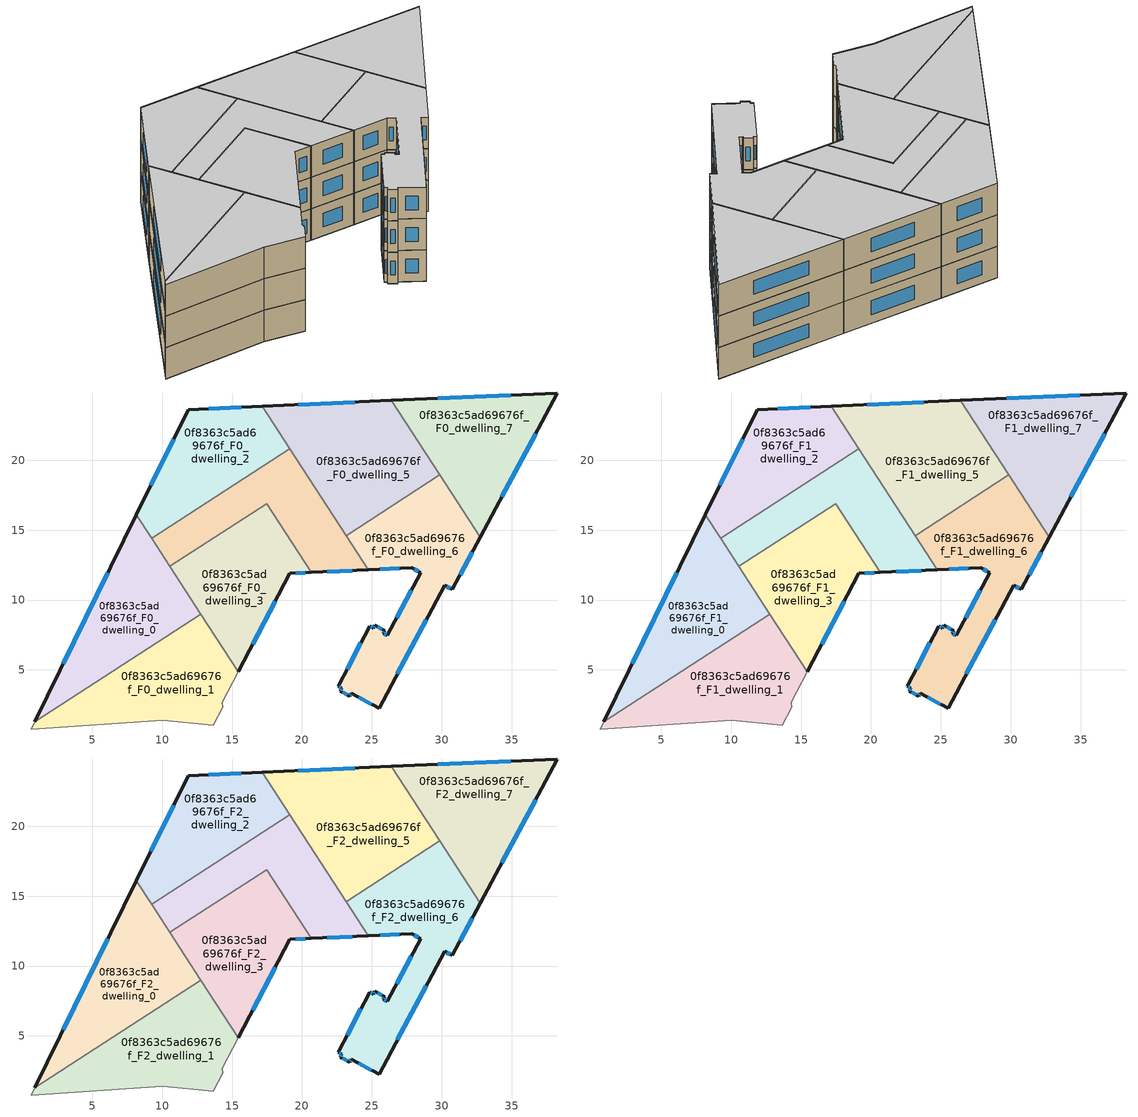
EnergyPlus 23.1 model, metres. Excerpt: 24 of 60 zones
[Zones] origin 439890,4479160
0f8363c5ad69676f_F0_dwelling_0
 floor ground (EU_floor_Construction): 12.76,9 8.15,16.1 0.87,1.29 z0
 wall outside (EU_wall_Construction): 0.87,1.29 8.15,16.1 z0:3
 wall to 0f8363c5ad69676f_F0_dwelling_1 (EU_wall_Construction): 12.76,9 0.87,1.29 z0:3
 wall to 0f8363c5ad69676f_F0_dwelling_3 (EU_wall_Construction): 10.55,12.41 12.76,9 z0:3
 wall to 0f8363c5ad69676f_F0_dwelling_2 (EU_wall_Construction): 8.15,16.1 9.24,14.42 z0:3
 wall to 0f8363c5ad69676f_F0_dwelling_4 (EU_wall_Construction): 9.24,14.42 10.55,12.41 z0:3
 window (EU_Window_Construction): 2.92,5.45 6.1,11.94 z0.84:2.16
0f8363c5ad69676f_F0_dwelling_1
 floor ground (EU_floor_Construction): 13.64,1.02 14.31,2.33 14.31,2.68 15.45,4.86 12.76,9 0.87,1.29 0.62,0.77 10.02,1.4 z0
 wall adiabatic (EU_wall_Construction): 15.45,4.86 14.31,2.68 14.31,2.33 13.64,1.02 10.02,1.4 0.62,0.77 0.87,1.29 z0:3
 wall to 0f8363c5ad69676f_F0_dwelling_3 (EU_wall_Construction): 12.76,9 15.45,4.86 z0:3
0f8363c5ad69676f_F0_dwelling_2
 floor ground (EU_floor_Construction): 19.12,20.83 17.15,23.87 11.85,23.63 8.15,16.1 9.24,14.42 z0
 wall outside (EU_wall_Construction): 8.15,16.1 11.85,23.63 17.15,23.87 z0:3
 wall to 0f8363c5ad69676f_F0_dwelling_4 (EU_wall_Construction): 19.12,20.83 9.24,14.42 z0:3
 wall to 0f8363c5ad69676f_F0_dwelling_5 (EU_wall_Construction): 17.15,23.87 19.12,20.83 z0:3
 window (EU_Window_Construction): 13.34,23.7 15.66,23.8 / 9.19,18.22 10.81,21.52 z0.84:2.16
0f8363c5ad69676f_F0_dwelling_3
 floor ground (EU_floor_Construction): 15.45,4.86 19.12,11.91 20.66,11.98 17.47,16.9 10.55,12.41 z0
 wall outside (EU_wall_Construction): 20.66,11.98 19.12,11.91 15.45,4.86 z0:3
 wall to 0f8363c5ad69676f_F0_dwelling_4 (EU_wall_Construction): 10.55,12.41 17.47,16.9 20.66,11.98 z0:3
 window (EU_Window_Construction): 18.09,9.93 16.48,6.84 / 20.23,11.96 19.56,11.93 z0.84:2.16
0f8363c5ad69676f_F0_dwelling_4
 floor ground (EU_floor_Construction): 24.75,12.16 19.12,20.83 9.24,14.42 10.55,12.41 17.47,16.9 20.66,11.98 z0
 wall outside (EU_wall_Construction): 24.75,12.16 20.66,11.98 z0:3
 wall to 0f8363c5ad69676f_F0_dwelling_6 (EU_wall_Construction): 23.16,14.61 24.75,12.16 z0:3
 wall to 0f8363c5ad69676f_F0_dwelling_5 (EU_wall_Construction): 19.12,20.83 23.16,14.61 z0:3
 window (EU_Window_Construction): 23.6,12.11 21.81,12.03 z0.84:2.16
0f8363c5ad69676f_F0_dwelling_5
 floor ground (EU_floor_Construction): 29.85,18.95 26.39,24.29 17.15,23.87 23.16,14.61 z0
 wall outside (EU_wall_Construction): 17.15,23.87 26.39,24.29 z0:3
 wall to 0f8363c5ad69676f_F0_dwelling_6 (EU_wall_Construction): 29.85,18.95 23.16,14.61 z0:3
 wall to 0f8363c5ad69676f_F0_dwelling_7 (EU_wall_Construction): 26.39,24.29 29.85,18.95 z0:3
 window (EU_Window_Construction): 19.75,23.99 23.79,24.17 z0.84:2.16
0f8363c5ad69676f_F0_dwelling_6
 floor ground (EU_floor_Construction): 25.51,2.25 30.21,11.04 30.77,10.77 32.75,14.48 29.85,18.95 23.16,14.61 24.75,12.16 27.85,12.3 28.49,11.95 26.11,7.47 25.82,7.62 25.93,7.79 25.21,8.18 25.12,8 24.86,8.13 22.59,3.83 22.84,3.7 22.73,3.49 23.42,3.11 23.51,3.33 z0
 wall outside (EU_wall_Construction): 32.75,14.48 30.77,10.77 30.21,11.04 25.51,2.25 23.51,3.33 23.42,3.11 22.73,3.49 22.84,3.7 22.59,3.83 24.86,8.13 25.12,8 25.21,8.18 25.93,7.79 25.82,7.62 26.11,7.47 28.49,11.95 27.85,12.3 24.75,12.16 z0:3
 wall to 0f8363c5ad69676f_F0_dwelling_7 (EU_wall_Construction): 29.85,18.95 32.75,14.48 z0:3
 window (EU_Window_Construction): 22.77,3.73 22.66,3.79 / 23.23,5.04 24.22,6.92 / 24.93,8.09 25.05,8.03 / 25.14,8.05 25.18,8.13 / 25.41,8.07 25.73,7.9 / 25.9,7.74 25.85,7.67 / 25.9,7.58 26.03,7.51 / 26.78,8.73 27.82,10.69 / 28.31,12.05 28.03,12.21 / 26.98,12.26 25.62,12.2 / 32.19,13.44 31.33,11.81 / 30.61,10.85 30.37,10.96 / 28.89,8.57 26.83,4.72 / 24.95,2.55 24.08,3.02 / 23.49,3.27 23.44,3.17 / 23.22,3.22 22.92,3.38 / 22.76,3.54 22.81,3.64 z0.84:2.16
0f8363c5ad69676f_F0_dwelling_7
 floor ground (EU_floor_Construction): 32.75,14.48 38.28,24.82 26.39,24.29 z0
 wall outside (EU_wall_Construction): 26.39,24.29 38.28,24.82 32.75,14.48 z0:3
 window (EU_Window_Construction): 29.73,24.43 34.94,24.67 / 36.73,21.91 34.3,17.38 z0.84:2.16
0f8363c5ad69676f_F1_dwelling_0
 floor to 0f8363c5ad69676f_F0_dwelling_0 (EU_floor_Construction): 12.76,9 8.15,16.1 0.87,1.29 z3
 wall outside (EU_wall_Construction): 0.87,1.29 8.15,16.1 z3:6
 wall to 0f8363c5ad69676f_F1_dwelling_1 (EU_wall_Construction): 12.76,9 0.87,1.29 z3:6
 wall to 0f8363c5ad69676f_F1_dwelling_3 (EU_wall_Construction): 10.55,12.41 12.76,9 z3:6
 wall to 0f8363c5ad69676f_F1_dwelling_2 (EU_wall_Construction): 8.15,16.1 9.24,14.42 z3:6
 wall to 0f8363c5ad69676f_F1_dwelling_4 (EU_wall_Construction): 9.24,14.42 10.55,12.41 z3:6
 window (EU_Window_Construction): 2.92,5.45 6.1,11.94 z3.84:5.16
0f8363c5ad69676f_F1_dwelling_1
 floor to 0f8363c5ad69676f_F0_dwelling_1 (EU_floor_Construction): 13.64,1.02 14.31,2.33 14.31,2.68 15.45,4.86 12.76,9 0.87,1.29 0.62,0.77 10.02,1.4 z3
 wall adiabatic (EU_wall_Construction): 15.45,4.86 14.31,2.68 14.31,2.33 13.64,1.02 10.02,1.4 0.62,0.77 0.87,1.29 z3:6
 wall to 0f8363c5ad69676f_F1_dwelling_3 (EU_wall_Construction): 12.76,9 15.45,4.86 z3:6
0f8363c5ad69676f_F1_dwelling_2
 floor to 0f8363c5ad69676f_F0_dwelling_2 (EU_floor_Construction): 19.12,20.83 17.15,23.87 11.85,23.63 8.15,16.1 9.24,14.42 z3
 wall outside (EU_wall_Construction): 8.15,16.1 11.85,23.63 17.15,23.87 z3:6
 wall to 0f8363c5ad69676f_F1_dwelling_4 (EU_wall_Construction): 19.12,20.83 9.24,14.42 z3:6
 wall to 0f8363c5ad69676f_F1_dwelling_5 (EU_wall_Construction): 17.15,23.87 19.12,20.83 z3:6
 window (EU_Window_Construction): 13.34,23.7 15.66,23.8 / 9.19,18.22 10.81,21.52 z3.84:5.16
0f8363c5ad69676f_F1_dwelling_3
 floor to 0f8363c5ad69676f_F0_dwelling_3 (EU_floor_Construction): 15.45,4.86 19.12,11.91 20.66,11.98 17.47,16.9 10.55,12.41 z3
 wall outside (EU_wall_Construction): 20.66,11.98 19.12,11.91 15.45,4.86 z3:6
 wall to 0f8363c5ad69676f_F1_dwelling_4 (EU_wall_Construction): 10.55,12.41 17.47,16.9 20.66,11.98 z3:6
 window (EU_Window_Construction): 18.09,9.93 16.48,6.84 / 20.23,11.96 19.56,11.93 z3.84:5.16
0f8363c5ad69676f_F1_dwelling_4
 floor to 0f8363c5ad69676f_F0_dwelling_4 (EU_floor_Construction): 24.75,12.16 19.12,20.83 9.24,14.42 10.55,12.41 17.47,16.9 20.66,11.98 z3
 wall outside (EU_wall_Construction): 24.75,12.16 20.66,11.98 z3:6
 wall to 0f8363c5ad69676f_F1_dwelling_6 (EU_wall_Construction): 23.16,14.61 24.75,12.16 z3:6
 wall to 0f8363c5ad69676f_F1_dwelling_5 (EU_wall_Construction): 19.12,20.83 23.16,14.61 z3:6
 window (EU_Window_Construction): 23.6,12.11 21.81,12.03 z3.84:5.16
0f8363c5ad69676f_F1_dwelling_5
 floor to 0f8363c5ad69676f_F0_dwelling_5 (EU_floor_Construction): 29.85,18.95 26.39,24.29 17.15,23.87 23.16,14.61 z3
 wall outside (EU_wall_Construction): 17.15,23.87 26.39,24.29 z3:6
 wall to 0f8363c5ad69676f_F1_dwelling_6 (EU_wall_Construction): 29.85,18.95 23.16,14.61 z3:6
 wall to 0f8363c5ad69676f_F1_dwelling_7 (EU_wall_Construction): 26.39,24.29 29.85,18.95 z3:6
 window (EU_Window_Construction): 19.75,23.99 23.79,24.17 z3.84:5.16
0f8363c5ad69676f_F1_dwelling_6
 floor to 0f8363c5ad69676f_F0_dwelling_6 (EU_floor_Construction): 25.51,2.25 30.21,11.04 30.77,10.77 32.75,14.48 29.85,18.95 23.16,14.61 24.75,12.16 27.85,12.3 28.49,11.95 26.11,7.47 25.82,7.62 25.93,7.79 25.21,8.18 25.12,8 24.86,8.13 22.59,3.83 22.84,3.7 22.73,3.49 23.42,3.11 23.51,3.33 z3
 wall outside (EU_wall_Construction): 32.75,14.48 30.77,10.77 30.21,11.04 25.51,2.25 23.51,3.33 23.42,3.11 22.73,3.49 22.84,3.7 22.59,3.83 24.86,8.13 25.12,8 25.21,8.18 25.93,7.79 25.82,7.62 26.11,7.47 28.49,11.95 27.85,12.3 24.75,12.16 z3:6
 wall to 0f8363c5ad69676f_F1_dwelling_7 (EU_wall_Construction): 29.85,18.95 32.75,14.48 z3:6
 window (EU_Window_Construction): 22.77,3.73 22.66,3.79 / 23.23,5.04 24.22,6.92 / 24.93,8.09 25.05,8.03 / 25.14,8.05 25.18,8.13 / 25.41,8.07 25.73,7.9 / 25.9,7.74 25.85,7.67 / 25.9,7.58 26.03,7.51 / 26.78,8.73 27.82,10.69 / 28.31,12.05 28.03,12.21 / 26.98,12.26 25.62,12.2 / 32.19,13.44 31.33,11.81 / 30.61,10.85 30.37,10.96 / 28.89,8.57 26.83,4.72 / 24.95,2.55 24.08,3.02 / 23.49,3.27 23.44,3.17 / 23.22,3.22 22.92,3.38 / 22.76,3.54 22.81,3.64 z3.84:5.16
0f8363c5ad69676f_F1_dwelling_7
 floor to 0f8363c5ad69676f_F0_dwelling_7 (EU_floor_Construction): 32.75,14.48 38.28,24.82 26.39,24.29 z3
 wall outside (EU_wall_Construction): 26.39,24.29 38.28,24.82 32.75,14.48 z3:6
 window (EU_Window_Construction): 29.73,24.43 34.94,24.67 / 36.73,21.91 34.3,17.38 z3.84:5.16
0f8363c5ad69676f_F2_dwelling_0
 floor to 0f8363c5ad69676f_F1_dwelling_0 (EU_floor_Construction): 12.76,9 8.15,16.1 0.87,1.29 z6
 wall outside (EU_wall_Construction): 0.87,1.29 8.15,16.1 z6:9
 wall to 0f8363c5ad69676f_F2_dwelling_1 (EU_wall_Construction): 12.76,9 0.87,1.29 z6:9
 wall to 0f8363c5ad69676f_F2_dwelling_3 (EU_wall_Construction): 10.55,12.41 12.76,9 z6:9
 wall to 0f8363c5ad69676f_F2_dwelling_2 (EU_wall_Construction): 8.15,16.1 9.24,14.42 z6:9
 wall to 0f8363c5ad69676f_F2_dwelling_4 (EU_wall_Construction): 9.24,14.42 10.55,12.41 z6:9
 window (EU_Window_Construction): 2.92,5.45 6.1,11.94 z6.84:8.16
 ceiling to 0f8363c5ad69676f_F3_dwelling_0 (EU_floor_Construction): 8.15,16.1 12.76,9 0.87,1.29 z9
0f8363c5ad69676f_F2_dwelling_1
 floor to 0f8363c5ad69676f_F1_dwelling_1 (EU_floor_Construction): 13.64,1.02 14.31,2.33 14.31,2.68 15.45,4.86 12.76,9 0.87,1.29 0.62,0.77 10.02,1.4 z6
 wall adiabatic (EU_wall_Construction): 15.45,4.86 14.31,2.68 14.31,2.33 13.64,1.02 10.02,1.4 0.62,0.77 0.87,1.29 z6:9
 wall to 0f8363c5ad69676f_F2_dwelling_3 (EU_wall_Construction): 12.76,9 15.45,4.86 z6:9
 ceiling to 0f8363c5ad69676f_F3_dwelling_1 (EU_floor_Construction): 12.76,9 15.45,4.86 14.31,2.68 14.31,2.33 13.64,1.02 10.02,1.4 0.62,0.77 0.87,1.29 z9
0f8363c5ad69676f_F2_dwelling_2
 floor to 0f8363c5ad69676f_F1_dwelling_2 (EU_floor_Construction): 19.12,20.83 17.15,23.87 11.85,23.63 8.15,16.1 9.24,14.42 z6
 wall outside (EU_wall_Construction): 8.15,16.1 11.85,23.63 17.15,23.87 z6:9
 wall to 0f8363c5ad69676f_F2_dwelling_4 (EU_wall_Construction): 19.12,20.83 9.24,14.42 z6:9
 wall to 0f8363c5ad69676f_F2_dwelling_5 (EU_wall_Construction): 17.15,23.87 19.12,20.83 z6:9
 window (EU_Window_Construction): 13.34,23.7 15.66,23.8 / 9.19,18.22 10.81,21.52 z6.84:8.16
 ceiling to 0f8363c5ad69676f_F3_dwelling_2 (EU_floor_Construction): 17.15,23.87 19.12,20.83 9.24,14.42 8.15,16.1 11.85,23.63 z9
0f8363c5ad69676f_F2_dwelling_3
 floor to 0f8363c5ad69676f_F1_dwelling_3 (EU_floor_Construction): 15.45,4.86 19.12,11.91 20.66,11.98 17.47,16.9 10.55,12.41 z6
 wall outside (EU_wall_Construction): 20.66,11.98 19.12,11.91 15.45,4.86 z6:9
 wall to 0f8363c5ad69676f_F2_dwelling_4 (EU_wall_Construction): 10.55,12.41 17.47,16.9 20.66,11.98 z6:9
 window (EU_Window_Construction): 18.09,9.93 16.48,6.84 / 20.23,11.96 19.56,11.93 z6.84:8.16
 ceiling to 0f8363c5ad69676f_F3_dwelling_3 (EU_floor_Construction): 17.47,16.9 20.66,11.98 19.12,11.91 15.45,4.86 10.55,12.41 z9
0f8363c5ad69676f_F2_dwelling_4
 floor to 0f8363c5ad69676f_F1_dwelling_4 (EU_floor_Construction): 24.75,12.16 19.12,20.83 9.24,14.42 10.55,12.41 17.47,16.9 20.66,11.98 z6
 wall outside (EU_wall_Construction): 24.75,12.16 20.66,11.98 z6:9
 wall to 0f8363c5ad69676f_F2_dwelling_6 (EU_wall_Construction): 23.16,14.61 24.75,12.16 z6:9
 wall to 0f8363c5ad69676f_F2_dwelling_5 (EU_wall_Construction): 19.12,20.83 23.16,14.61 z6:9
 window (EU_Window_Construction): 23.6,12.11 21.81,12.03 z6.84:8.16
 ceiling to 0f8363c5ad69676f_F3_dwelling_4 (EU_floor_Construction): 19.12,20.83 24.75,12.16 20.66,11.98 17.47,16.9 10.55,12.41 9.24,14.42 z9
0f8363c5ad69676f_F2_dwelling_5
 floor to 0f8363c5ad69676f_F1_dwelling_5 (EU_floor_Construction): 29.85,18.95 26.39,24.29 17.15,23.87 23.16,14.61 z6
 wall outside (EU_wall_Construction): 17.15,23.87 26.39,24.29 z6:9
 wall to 0f8363c5ad69676f_F2_dwelling_6 (EU_wall_Construction): 29.85,18.95 23.16,14.61 z6:9
 wall to 0f8363c5ad69676f_F2_dwelling_7 (EU_wall_Construction): 26.39,24.29 29.85,18.95 z6:9
 window (EU_Window_Construction): 19.75,23.99 23.79,24.17 z6.84:8.16
 ceiling to 0f8363c5ad69676f_F3_dwelling_5 (EU_floor_Construction): 26.39,24.29 29.85,18.95 23.16,14.61 17.15,23.87 z9
0f8363c5ad69676f_F2_dwelling_6
 floor to 0f8363c5ad69676f_F1_dwelling_6 (EU_floor_Construction): 25.51,2.25 30.21,11.04 30.77,10.77 32.75,14.48 29.85,18.95 23.16,14.61 24.75,12.16 27.85,12.3 28.49,11.95 26.11,7.47 25.82,7.62 25.93,7.79 25.21,8.18 25.12,8 24.86,8.13 22.59,3.83 22.84,3.7 22.73,3.49 23.42,3.11 23.51,3.33 z6
 wall outside (EU_wall_Construction): 32.75,14.48 30.77,10.77 30.21,11.04 25.51,2.25 23.51,3.33 23.42,3.11 22.73,3.49 22.84,3.7 22.59,3.83 24.86,8.13 25.12,8 25.21,8.18 25.93,7.79 25.82,7.62 26.11,7.47 28.49,11.95 27.85,12.3 24.75,12.16 z6:9
 wall to 0f8363c5ad69676f_F2_dwelling_7 (EU_wall_Construction): 29.85,18.95 32.75,14.48 z6:9
 window (EU_Window_Construction): 22.77,3.73 22.66,3.79 / 23.23,5.04 24.22,6.92 / 24.93,8.09 25.05,8.03 / 25.14,8.05 25.18,8.13 / 25.41,8.07 25.73,7.9 / 25.9,7.74 25.85,7.67 / 25.9,7.58 26.03,7.51 / 26.78,8.73 27.82,10.69 / 28.31,12.05 28.03,12.21 / 26.98,12.26 25.62,12.2 / 32.19,13.44 31.33,11.81 / 30.61,10.85 30.37,10.96 / 28.89,8.57 26.83,4.72 / 24.95,2.55 24.08,3.02 / 23.49,3.27 23.44,3.17 / 23.22,3.22 22.92,3.38 / 22.76,3.54 22.81,3.64 z6.84:8.16
 ceiling to 0f8363c5ad69676f_F3_dwelling_6 (EU_floor_Construction): 29.85,18.95 32.75,14.48 30.77,10.77 30.21,11.04 25.51,2.25 23.51,3.33 23.42,3.11 22.73,3.49 22.84,3.7 22.59,3.83 24.86,8.13 25.12,8 25.21,8.18 25.93,7.79 25.82,7.62 26.11,7.47 28.49,11.95 27.85,12.3 24.75,12.16 23.16,14.61 z9
0f8363c5ad69676f_F2_dwelling_7
 floor to 0f8363c5ad69676f_F1_dwelling_7 (EU_floor_Construction): 32.75,14.48 38.28,24.82 26.39,24.29 z6
 wall outside (EU_wall_Construction): 26.39,24.29 38.28,24.82 32.75,14.48 z6:9
 window (EU_Window_Construction): 29.73,24.43 34.94,24.67 / 36.73,21.91 34.3,17.38 z6.84:8.16
 ceiling to 0f8363c5ad69676f_F3_dwelling_7 (EU_floor_Construction): 38.28,24.82 32.75,14.48 26.39,24.29 z9
[Building]
EU S2 Campaign: North Axis=0; Terrain=City; Solar Distribution=FullExterior
[Site:Location]
Madrid: Latitude=40.5; Longitude=-3.5; Time Zone=1; Elevation=609
[SizingPeriod:WeatherFileDays]
AnnualSizingPeriod: Begin Month=1; Begin Day of Month=1; End Month=12; End Day of Month=31; Day of Week for Start Day=Monday; Use Weather File Daylight Saving Period=No; Use Weather File Rain and Snow Indicators=No
[MATERIAL]
EU_InternalMass_Material: Roughness=MediumRough; Thickness=0.1; Conductivity=1; Density=1800; Specific Heat=900; Thermal Absorptance=0.9; Solar Absorptance=0.7; Visible Absorptance=0.7
[MATERIAL:NOMASS] Roughness=MediumRough; Thermal Absorptance=0.9; Solar Absorptance=0.7; Visible Absorptance=0.7
Name | Thermal Resistance
EU_wall_NoMass | 2.16768
EU_floor_NoMass | 1.14339
[WINDOWMATERIAL:SIMPLEGLAZINGSYSTEM]
EU_Window_SimpleGlazing: UFactor=3.23888; Solar Heat Gain Coefficient=0.85; Visible Transmittance=0.85
[CONSTRUCTION]
EU_wall_Construction: EU_wall_NoMass
EU_floor_Construction: EU_floor_NoMass
EU_InternalMass_Construction: EU_InternalMass_Material
EU_Window_Construction: EU_Window_SimpleGlazing
[ZONE] Type=1; Multiplier=1; Ceiling Height=autocalculate; Floor Area=autocalculate; Part of Total Floor Area=Yes
Name | Volume
0f8363c5ad69676f_F0_dwelling_0; 0f8363c5ad69676f_F1_dwelling_0; 0f8363c5ad69676f_F2_dwelling_0 | 180.054
0f8363c5ad69676f_F0_dwelling_1; 0f8363c5ad69676f_F1_dwelling_1; 0f8363c5ad69676f_F2_dwelling_1 | 180.039
0f8363c5ad69676f_F0_dwelling_2; 0f8363c5ad69676f_F1_dwelling_2; 0f8363c5ad69676f_F2_dwelling_2 | 157.908
0f8363c5ad69676f_F0_dwelling_3; 0f8363c5ad69676f_F1_dwelling_3; 0f8363c5ad69676f_F2_dwelling_3 | 168.202
0f8363c5ad69676f_F0_dwelling_4; 0f8363c5ad69676f_F1_dwelling_4; 0f8363c5ad69676f_F2_dwelling_4 | 157.915
0f8363c5ad69676f_F0_dwelling_5; 0f8363c5ad69676f_F1_dwelling_5; 0f8363c5ad69676f_F2_dwelling_5 | 208.1
0f8363c5ad69676f_F0_dwelling_6; 0f8363c5ad69676f_F1_dwelling_6; 0f8363c5ad69676f_F2_dwelling_6 | 208.104
0f8363c5ad69676f_F0_dwelling_7; 0f8363c5ad69676f_F1_dwelling_7; 0f8363c5ad69676f_F2_dwelling_7 | 180.04
[INTERNALMASS] Construction=EU_InternalMass_Construction
Name | Zone or ZoneList | Surface Area
0f8363c5ad69676f_F0_dwelling_0_EU_InternalMass | 0f8363c5ad69676f_F0_dwelling_0 | 60.0156
0f8363c5ad69676f_F0_dwelling_1_EU_InternalMass | 0f8363c5ad69676f_F0_dwelling_1 | 60.0133
0f8363c5ad69676f_F0_dwelling_2_EU_InternalMass | 0f8363c5ad69676f_F0_dwelling_2 | 52.6371
0f8363c5ad69676f_F0_dwelling_3_EU_InternalMass | 0f8363c5ad69676f_F0_dwelling_3 | 56.0676
0f8363c5ad69676f_F0_dwelling_4_EU_InternalMass | 0f8363c5ad69676f_F0_dwelling_4 | 52.6382
0f8363c5ad69676f_F0_dwelling_5_EU_InternalMass | 0f8363c5ad69676f_F0_dwelling_5 | 69.3653
0f8363c5ad69676f_F0_dwelling_6_EU_InternalMass | 0f8363c5ad69676f_F0_dwelling_6 | 69.3678
0f8363c5ad69676f_F0_dwelling_7_EU_InternalMass | 0f8363c5ad69676f_F0_dwelling_7 | 60.0134
0f8363c5ad69676f_F1_dwelling_0_EU_InternalMass | 0f8363c5ad69676f_F1_dwelling_0 | 60.0156
0f8363c5ad69676f_F1_dwelling_1_EU_InternalMass | 0f8363c5ad69676f_F1_dwelling_1 | 60.0133
0f8363c5ad69676f_F1_dwelling_2_EU_InternalMass | 0f8363c5ad69676f_F1_dwelling_2 | 52.6371
0f8363c5ad69676f_F1_dwelling_3_EU_InternalMass | 0f8363c5ad69676f_F1_dwelling_3 | 56.0676
0f8363c5ad69676f_F1_dwelling_4_EU_InternalMass | 0f8363c5ad69676f_F1_dwelling_4 | 52.6382
0f8363c5ad69676f_F1_dwelling_5_EU_InternalMass | 0f8363c5ad69676f_F1_dwelling_5 | 69.3653
0f8363c5ad69676f_F1_dwelling_6_EU_InternalMass | 0f8363c5ad69676f_F1_dwelling_6 | 69.3678
0f8363c5ad69676f_F1_dwelling_7_EU_InternalMass | 0f8363c5ad69676f_F1_dwelling_7 | 60.0134
0f8363c5ad69676f_F2_dwelling_0_EU_InternalMass | 0f8363c5ad69676f_F2_dwelling_0 | 60.0156
0f8363c5ad69676f_F2_dwelling_1_EU_InternalMass | 0f8363c5ad69676f_F2_dwelling_1 | 60.0133
0f8363c5ad69676f_F2_dwelling_2_EU_InternalMass | 0f8363c5ad69676f_F2_dwelling_2 | 52.6371
0f8363c5ad69676f_F2_dwelling_3_EU_InternalMass | 0f8363c5ad69676f_F2_dwelling_3 | 56.0676
0f8363c5ad69676f_F2_dwelling_4_EU_InternalMass | 0f8363c5ad69676f_F2_dwelling_4 | 52.6382
0f8363c5ad69676f_F2_dwelling_5_EU_InternalMass | 0f8363c5ad69676f_F2_dwelling_5 | 69.3653
0f8363c5ad69676f_F2_dwelling_6_EU_InternalMass | 0f8363c5ad69676f_F2_dwelling_6 | 69.3678
0f8363c5ad69676f_F2_dwelling_7_EU_InternalMass | 0f8363c5ad69676f_F2_dwelling_7 | 60.0134
[OTHEREQUIPMENT] Fuel Type=Electricity; Design Level Calculation Method=Watts/Area; Power per Zone Floor Area=1; Fraction Latent=0; Fraction Radiant=0; Fraction Lost=0; Carbon Dioxide Generation Rate=0; EndUse Subcategory=EU_Step8_InternalGains
Name | Zone or ZoneList or Space or SpaceList | Schedule
EU_Step8_InternalGain_0f8363c5ad69676f_F0_dwelling_0_f000 | 0f8363c5ad69676f_F0_dwelling_0 | EU_Step8_GainSchedule_0f8363c5ad69676f_F0_dwelling_0_f000
EU_Step8_InternalGain_0f8363c5ad69676f_F0_dwelling_1_f000 | 0f8363c5ad69676f_F0_dwelling_1 | EU_Step8_GainSchedule_0f8363c5ad69676f_F0_dwelling_1_f000
EU_Step8_InternalGain_0f8363c5ad69676f_F0_dwelling_2_f000 | 0f8363c5ad69676f_F0_dwelling_2 | EU_Step8_GainSchedule_0f8363c5ad69676f_F0_dwelling_2_f000
EU_Step8_InternalGain_0f8363c5ad69676f_F0_dwelling_3_f000 | 0f8363c5ad69676f_F0_dwelling_3 | EU_Step8_GainSchedule_0f8363c5ad69676f_F0_dwelling_3_f000
EU_Step8_InternalGain_0f8363c5ad69676f_F0_dwelling_4_f000 | 0f8363c5ad69676f_F0_dwelling_4 | EU_Step8_GainSchedule_0f8363c5ad69676f_F0_dwelling_4_f000
EU_Step8_InternalGain_0f8363c5ad69676f_F0_dwelling_5_f000 | 0f8363c5ad69676f_F0_dwelling_5 | EU_Step8_GainSchedule_0f8363c5ad69676f_F0_dwelling_5_f000
EU_Step8_InternalGain_0f8363c5ad69676f_F0_dwelling_6_f000 | 0f8363c5ad69676f_F0_dwelling_6 | EU_Step8_GainSchedule_0f8363c5ad69676f_F0_dwelling_6_f000
EU_Step8_InternalGain_0f8363c5ad69676f_F0_dwelling_7_f000 | 0f8363c5ad69676f_F0_dwelling_7 | EU_Step8_GainSchedule_0f8363c5ad69676f_F0_dwelling_7_f000
EU_Step8_InternalGain_0f8363c5ad69676f_F1_dwelling_0_f000 | 0f8363c5ad69676f_F1_dwelling_0 | EU_Step8_GainSchedule_0f8363c5ad69676f_F1_dwelling_0_f000
EU_Step8_InternalGain_0f8363c5ad69676f_F1_dwelling_1_f000 | 0f8363c5ad69676f_F1_dwelling_1 | EU_Step8_GainSchedule_0f8363c5ad69676f_F1_dwelling_1_f000
EU_Step8_InternalGain_0f8363c5ad69676f_F1_dwelling_2_f000 | 0f8363c5ad69676f_F1_dwelling_2 | EU_Step8_GainSchedule_0f8363c5ad69676f_F1_dwelling_2_f000
EU_Step8_InternalGain_0f8363c5ad69676f_F1_dwelling_3_f000 | 0f8363c5ad69676f_F1_dwelling_3 | EU_Step8_GainSchedule_0f8363c5ad69676f_F1_dwelling_3_f000
EU_Step8_InternalGain_0f8363c5ad69676f_F1_dwelling_4_f000 | 0f8363c5ad69676f_F1_dwelling_4 | EU_Step8_GainSchedule_0f8363c5ad69676f_F1_dwelling_4_f000
EU_Step8_InternalGain_0f8363c5ad69676f_F1_dwelling_5_f000 | 0f8363c5ad69676f_F1_dwelling_5 | EU_Step8_GainSchedule_0f8363c5ad69676f_F1_dwelling_5_f000
EU_Step8_InternalGain_0f8363c5ad69676f_F1_dwelling_6_f000 | 0f8363c5ad69676f_F1_dwelling_6 | EU_Step8_GainSchedule_0f8363c5ad69676f_F1_dwelling_6_f000
EU_Step8_InternalGain_0f8363c5ad69676f_F1_dwelling_7_f000 | 0f8363c5ad69676f_F1_dwelling_7 | EU_Step8_GainSchedule_0f8363c5ad69676f_F1_dwelling_7_f000
EU_Step8_InternalGain_0f8363c5ad69676f_F2_dwelling_0_f000 | 0f8363c5ad69676f_F2_dwelling_0 | EU_Step8_GainSchedule_0f8363c5ad69676f_F2_dwelling_0_f000
EU_Step8_InternalGain_0f8363c5ad69676f_F2_dwelling_1_f000 | 0f8363c5ad69676f_F2_dwelling_1 | EU_Step8_GainSchedule_0f8363c5ad69676f_F2_dwelling_1_f000
EU_Step8_InternalGain_0f8363c5ad69676f_F2_dwelling_2_f000 | 0f8363c5ad69676f_F2_dwelling_2 | EU_Step8_GainSchedule_0f8363c5ad69676f_F2_dwelling_2_f000
EU_Step8_InternalGain_0f8363c5ad69676f_F2_dwelling_3_f000 | 0f8363c5ad69676f_F2_dwelling_3 | EU_Step8_GainSchedule_0f8363c5ad69676f_F2_dwelling_3_f000
EU_Step8_InternalGain_0f8363c5ad69676f_F2_dwelling_4_f000 | 0f8363c5ad69676f_F2_dwelling_4 | EU_Step8_GainSchedule_0f8363c5ad69676f_F2_dwelling_4_f000
EU_Step8_InternalGain_0f8363c5ad69676f_F2_dwelling_5_f000 | 0f8363c5ad69676f_F2_dwelling_5 | EU_Step8_GainSchedule_0f8363c5ad69676f_F2_dwelling_5_f000
EU_Step8_InternalGain_0f8363c5ad69676f_F2_dwelling_6_f000 | 0f8363c5ad69676f_F2_dwelling_6 | EU_Step8_GainSchedule_0f8363c5ad69676f_F2_dwelling_6_f000
EU_Step8_InternalGain_0f8363c5ad69676f_F2_dwelling_7_f000 | 0f8363c5ad69676f_F2_dwelling_7 | EU_Step8_GainSchedule_0f8363c5ad69676f_F2_dwelling_7_f000
[ZONEVENTILATION:DESIGNFLOWRATE] Schedule=EU_AlwaysOn; Design Flow Rate Calculation Method=AirChanges/Hour; Air Changes per Hour=0.480546; Ventilation Type=Natural; Fan Pressure Rise=0; Fan Total Efficiency=1; Constant Term Coefficient=1; Temperature Term Coefficient=0; Velocity Term Coefficient=0; Velocity Squared Term Coefficient=0; Minimum Indoor Temperature=-100; Maximum Indoor Temperature=100; Delta Temperature=-100; Minimum Outdoor Temperature=-100; Maximum Outdoor Temperature=100; Maximum Wind Speed=40
Name | Zone or ZoneList or Space or SpaceList
EU_ConstantAir_0f8363c5ad69676f_F0_dwelling_0 | 0f8363c5ad69676f_F0_dwelling_0
EU_ConstantAir_0f8363c5ad69676f_F0_dwelling_1 | 0f8363c5ad69676f_F0_dwelling_1
EU_ConstantAir_0f8363c5ad69676f_F0_dwelling_2 | 0f8363c5ad69676f_F0_dwelling_2
EU_ConstantAir_0f8363c5ad69676f_F0_dwelling_3 | 0f8363c5ad69676f_F0_dwelling_3
EU_ConstantAir_0f8363c5ad69676f_F0_dwelling_4 | 0f8363c5ad69676f_F0_dwelling_4
EU_ConstantAir_0f8363c5ad69676f_F0_dwelling_5 | 0f8363c5ad69676f_F0_dwelling_5
EU_ConstantAir_0f8363c5ad69676f_F0_dwelling_6 | 0f8363c5ad69676f_F0_dwelling_6
EU_ConstantAir_0f8363c5ad69676f_F0_dwelling_7 | 0f8363c5ad69676f_F0_dwelling_7
EU_ConstantAir_0f8363c5ad69676f_F1_dwelling_0 | 0f8363c5ad69676f_F1_dwelling_0
EU_ConstantAir_0f8363c5ad69676f_F1_dwelling_1 | 0f8363c5ad69676f_F1_dwelling_1
EU_ConstantAir_0f8363c5ad69676f_F1_dwelling_2 | 0f8363c5ad69676f_F1_dwelling_2
EU_ConstantAir_0f8363c5ad69676f_F1_dwelling_3 | 0f8363c5ad69676f_F1_dwelling_3
EU_ConstantAir_0f8363c5ad69676f_F1_dwelling_4 | 0f8363c5ad69676f_F1_dwelling_4
EU_ConstantAir_0f8363c5ad69676f_F1_dwelling_5 | 0f8363c5ad69676f_F1_dwelling_5
EU_ConstantAir_0f8363c5ad69676f_F1_dwelling_6 | 0f8363c5ad69676f_F1_dwelling_6
EU_ConstantAir_0f8363c5ad69676f_F1_dwelling_7 | 0f8363c5ad69676f_F1_dwelling_7
EU_ConstantAir_0f8363c5ad69676f_F2_dwelling_0 | 0f8363c5ad69676f_F2_dwelling_0
EU_ConstantAir_0f8363c5ad69676f_F2_dwelling_1 | 0f8363c5ad69676f_F2_dwelling_1
EU_ConstantAir_0f8363c5ad69676f_F2_dwelling_2 | 0f8363c5ad69676f_F2_dwelling_2
EU_ConstantAir_0f8363c5ad69676f_F2_dwelling_3 | 0f8363c5ad69676f_F2_dwelling_3
EU_ConstantAir_0f8363c5ad69676f_F2_dwelling_4 | 0f8363c5ad69676f_F2_dwelling_4
EU_ConstantAir_0f8363c5ad69676f_F2_dwelling_5 | 0f8363c5ad69676f_F2_dwelling_5
EU_ConstantAir_0f8363c5ad69676f_F2_dwelling_6 | 0f8363c5ad69676f_F2_dwelling_6
EU_ConstantAir_0f8363c5ad69676f_F2_dwelling_7 | 0f8363c5ad69676f_F2_dwelling_7
[HVACTEMPLATE:THERMOSTAT] Constant Heating Setpoint=20; Constant Cooling Setpoint=50
EU_HeatOnly_0f8363c5ad69676f_F0_dwelling_0; EU_HeatOnly_0f8363c5ad69676f_F0_dwelling_1; EU_HeatOnly_0f8363c5ad69676f_F0_dwelling_2; EU_HeatOnly_0f8363c5ad69676f_F0_dwelling_3; EU_HeatOnly_0f8363c5ad69676f_F0_dwelling_4; EU_HeatOnly_0f8363c5ad69676f_F0_dwelling_5; EU_HeatOnly_0f8363c5ad69676f_F0_dwelling_6; EU_HeatOnly_0f8363c5ad69676f_F0_dwelling_7; EU_HeatOnly_0f8363c5ad69676f_F1_dwelling_0; EU_HeatOnly_0f8363c5ad69676f_F1_dwelling_1; EU_HeatOnly_0f8363c5ad69676f_F1_dwelling_2; EU_HeatOnly_0f8363c5ad69676f_F1_dwelling_3; EU_HeatOnly_0f8363c5ad69676f_F1_dwelling_4; EU_HeatOnly_0f8363c5ad69676f_F1_dwelling_5; EU_HeatOnly_0f8363c5ad69676f_F1_dwelling_6; EU_HeatOnly_0f8363c5ad69676f_F1_dwelling_7; EU_HeatOnly_0f8363c5ad69676f_F2_dwelling_0; EU_HeatOnly_0f8363c5ad69676f_F2_dwelling_1; EU_HeatOnly_0f8363c5ad69676f_F2_dwelling_2; EU_HeatOnly_0f8363c5ad69676f_F2_dwelling_3; EU_HeatOnly_0f8363c5ad69676f_F2_dwelling_4; EU_HeatOnly_0f8363c5ad69676f_F2_dwelling_5; EU_HeatOnly_0f8363c5ad69676f_F2_dwelling_6; EU_HeatOnly_0f8363c5ad69676f_F2_dwelling_7; EU_HeatOnly_0f8363c5ad69676f_F3_dwelling_0; EU_HeatOnly_0f8363c5ad69676f_F3_dwelling_1; EU_HeatOnly_0f8363c5ad69676f_F3_dwelling_2; EU_HeatOnly_0f8363c5ad69676f_F3_dwelling_3; EU_HeatOnly_0f8363c5ad69676f_F3_dwelling_4; EU_HeatOnly_0f8363c5ad69676f_F3_dwelling_5; EU_HeatOnly_0f8363c5ad69676f_F3_dwelling_6; EU_HeatOnly_0f8363c5ad69676f_F3_dwelling_7; EU_HeatOnly_0f8363c5ad69676f_F4_dwelling_0; EU_HeatOnly_0f8363c5ad69676f_F4_dwelling_1; EU_HeatOnly_0f8363c5ad69676f_F4_dwelling_2; EU_HeatOnly_0f8363c5ad69676f_F4_dwelling_3; EU_HeatOnly_0f8363c5ad69676f_F4_dwelling_4; EU_HeatOnly_0f8363c5ad69676f_F4_dwelling_5; EU_HeatOnly_0f8363c5ad69676f_F4_dwelling_6; EU_HeatOnly_0f8363c5ad69676f_F5_dwelling_0; EU_HeatOnly_0f8363c5ad69676f_F5_dwelling_1; EU_HeatOnly_0f8363c5ad69676f_F5_dwelling_2; EU_HeatOnly_0f8363c5ad69676f_F5_dwelling_3; EU_HeatOnly_0f8363c5ad69676f_F5_dwelling_4; EU_HeatOnly_0f8363c5ad69676f_F5_dwelling_5; EU_HeatOnly_0f8363c5ad69676f_F5_dwelling_6; EU_HeatOnly_0f8363c5ad69676f_F6_dwelling_0; EU_HeatOnly_0f8363c5ad69676f_F6_dwelling_1; EU_HeatOnly_0f8363c5ad69676f_F6_dwelling_2; EU_HeatOnly_0f8363c5ad69676f_F6_dwelling_3; EU_HeatOnly_0f8363c5ad69676f_F6_dwelling_4; EU_HeatOnly_0f8363c5ad69676f_F6_dwelling_5; EU_HeatOnly_0f8363c5ad69676f_F6_dwelling_6; EU_HeatOnly_0f8363c5ad69676f_F7_dwelling_0; EU_HeatOnly_0f8363c5ad69676f_F7_dwelling_1; EU_HeatOnly_0f8363c5ad69676f_F7_dwelling_2; EU_HeatOnly_0f8363c5ad69676f_F7_dwelling_3; EU_HeatOnly_0f8363c5ad69676f_F7_dwelling_4; EU_HeatOnly_0f8363c5ad69676f_F7_dwelling_5; EU_HeatOnly_0f8363c5ad69676f_F7_dwelling_6
[HVACTEMPLATE:ZONE:IDEALLOADSAIRSYSTEM] System Availability Schedule=EU_AlwaysOn; Maximum Heating Supply Air Temperature=50; Minimum Cooling Supply Air Temperature=13; Maximum Heating Supply Air Humidity Ratio=0.0156; Minimum Cooling Supply Air Humidity Ratio=0.0077; Heating Limit=NoLimit; Cooling Limit=NoLimit; Heating Availability Schedule=EU_AlwaysOn; Cooling Availability Schedule=EU_CoolingOff; Dehumidification Control Type=ConstantSensibleHeatRatio; Cooling Sensible Heat Ratio=0.7; Dehumidification Setpoint=60; Humidification Control Type=None; Humidification Setpoint=30; Outdoor Air Method=None; Outdoor Air Flow Rate per Person=0.00944; Outdoor Air Flow Rate per Zone Floor Area=0; Outdoor Air Flow Rate per Zone=0; Demand Controlled Ventilation Type=None; Outdoor Air Economizer Type=NoEconomizer; Heat Recovery Type=None; Sensible Heat Recovery Effectiveness=0.7; Latent Heat Recovery Effectiveness=0.65
Name | Template Thermostat
0f8363c5ad69676f_F0_dwelling_0 | EU_HeatOnly_0f8363c5ad69676f_F0_dwelling_0
0f8363c5ad69676f_F0_dwelling_1 | EU_HeatOnly_0f8363c5ad69676f_F0_dwelling_1
0f8363c5ad69676f_F0_dwelling_2 | EU_HeatOnly_0f8363c5ad69676f_F0_dwelling_2
0f8363c5ad69676f_F0_dwelling_3 | EU_HeatOnly_0f8363c5ad69676f_F0_dwelling_3
0f8363c5ad69676f_F0_dwelling_4 | EU_HeatOnly_0f8363c5ad69676f_F0_dwelling_4
0f8363c5ad69676f_F0_dwelling_5 | EU_HeatOnly_0f8363c5ad69676f_F0_dwelling_5
0f8363c5ad69676f_F0_dwelling_6 | EU_HeatOnly_0f8363c5ad69676f_F0_dwelling_6
0f8363c5ad69676f_F0_dwelling_7 | EU_HeatOnly_0f8363c5ad69676f_F0_dwelling_7
0f8363c5ad69676f_F1_dwelling_0 | EU_HeatOnly_0f8363c5ad69676f_F1_dwelling_0
0f8363c5ad69676f_F1_dwelling_1 | EU_HeatOnly_0f8363c5ad69676f_F1_dwelling_1
0f8363c5ad69676f_F1_dwelling_2 | EU_HeatOnly_0f8363c5ad69676f_F1_dwelling_2
0f8363c5ad69676f_F1_dwelling_3 | EU_HeatOnly_0f8363c5ad69676f_F1_dwelling_3
0f8363c5ad69676f_F1_dwelling_4 | EU_HeatOnly_0f8363c5ad69676f_F1_dwelling_4
0f8363c5ad69676f_F1_dwelling_5 | EU_HeatOnly_0f8363c5ad69676f_F1_dwelling_5
0f8363c5ad69676f_F1_dwelling_6 | EU_HeatOnly_0f8363c5ad69676f_F1_dwelling_6
0f8363c5ad69676f_F1_dwelling_7 | EU_HeatOnly_0f8363c5ad69676f_F1_dwelling_7
0f8363c5ad69676f_F2_dwelling_0 | EU_HeatOnly_0f8363c5ad69676f_F2_dwelling_0
0f8363c5ad69676f_F2_dwelling_1 | EU_HeatOnly_0f8363c5ad69676f_F2_dwelling_1
0f8363c5ad69676f_F2_dwelling_2 | EU_HeatOnly_0f8363c5ad69676f_F2_dwelling_2
0f8363c5ad69676f_F2_dwelling_3 | EU_HeatOnly_0f8363c5ad69676f_F2_dwelling_3
0f8363c5ad69676f_F2_dwelling_4 | EU_HeatOnly_0f8363c5ad69676f_F2_dwelling_4
0f8363c5ad69676f_F2_dwelling_5 | EU_HeatOnly_0f8363c5ad69676f_F2_dwelling_5
0f8363c5ad69676f_F2_dwelling_6 | EU_HeatOnly_0f8363c5ad69676f_F2_dwelling_6
0f8363c5ad69676f_F2_dwelling_7 | EU_HeatOnly_0f8363c5ad69676f_F2_dwelling_7
[SIZING:ZONE] Zone Cooling Design Supply Air Temperature Input Method=SupplyAirTemperature; Zone Cooling Design Supply Air Temperature=13; Zone Heating Design Supply Air Temperature Input Method=SupplyAirTemperature; Zone Heating Design Supply Air Temperature=50; Zone Cooling Design Supply Air Humidity Ratio=0.008; Zone Heating Design Supply Air Humidity Ratio=0.008; Cooling Design Air Flow Method=DesignDay; Cooling Design Air Flow Rate=0; Cooling Minimum Air Flow per Zone Floor Area=0.000762; Cooling Minimum Air Flow=0; Cooling Minimum Air Flow Fraction=0.2; Heating Design Air Flow Method=DesignDay; Heating Design Air Flow Rate=0; Heating Maximum Air Flow per Zone Floor Area=0.002032; Heating Maximum Air Flow=0.141576; Heating Maximum Air Flow Fraction=0.3; Account for Dedicated Outdoor Air System=No; Dedicated Outdoor Air System Control Strategy=NeutralSupplyAir; Dedicated Outdoor Air Low Setpoint Temperature for Design=autosize; Dedicated Outdoor Air High Setpoint Temperature for Design=autosize; Zone Load Sizing Method=Sensible Load Only No Latent Load; Zone Latent Cooling Design Supply Air Humidity Ratio Input Method=HumidityRatioDifference; Zone Cooling Design Supply Air Humidity Ratio Difference=0.005; Zone Latent Heating Design Supply Air Humidity Ratio Input Method=HumidityRatioDifference; Zone Humidification Design Supply Air Humidity Ratio Difference=0.005
0f8363c5ad69676f_F0_dwelling_0; 0f8363c5ad69676f_F0_dwelling_1; 0f8363c5ad69676f_F0_dwelling_2; 0f8363c5ad69676f_F0_dwelling_3; 0f8363c5ad69676f_F0_dwelling_4; 0f8363c5ad69676f_F0_dwelling_5; 0f8363c5ad69676f_F0_dwelling_6; 0f8363c5ad69676f_F0_dwelling_7; 0f8363c5ad69676f_F1_dwelling_0; 0f8363c5ad69676f_F1_dwelling_1; 0f8363c5ad69676f_F1_dwelling_2; 0f8363c5ad69676f_F1_dwelling_3; 0f8363c5ad69676f_F1_dwelling_4; 0f8363c5ad69676f_F1_dwelling_5; 0f8363c5ad69676f_F1_dwelling_6; 0f8363c5ad69676f_F1_dwelling_7; 0f8363c5ad69676f_F2_dwelling_0; 0f8363c5ad69676f_F2_dwelling_1; 0f8363c5ad69676f_F2_dwelling_2; 0f8363c5ad69676f_F2_dwelling_3; 0f8363c5ad69676f_F2_dwelling_4; 0f8363c5ad69676f_F2_dwelling_5; 0f8363c5ad69676f_F2_dwelling_6; 0f8363c5ad69676f_F2_dwelling_7
[SCHEDULE:CONSTANT]
Name | Hourly Value
EU_AlwaysOn | 1
EU_CoolingOff | 0
[SCHEDULE:FILE] Column Number=1; Rows to Skip at Top=0; Number of Hours of Data=8760; Column Separator=Comma; Interpolate to Timestep=No; Minutes per Item=60; Adjust Schedule for Daylight Savings=Yes
Name | File
EU_Step8_GainSchedule_0f8363c5ad69676f_F0_dwelling_0_f000 | ../../schedules/0f8363c5ad69676f/0f8363c5ad69676f_F0_dwelling_0_f000_gain.csv
EU_Step8_GainSchedule_0f8363c5ad69676f_F0_dwelling_1_f000 | ../../schedules/0f8363c5ad69676f/0f8363c5ad69676f_F0_dwelling_1_f000_gain.csv
EU_Step8_GainSchedule_0f8363c5ad69676f_F0_dwelling_2_f000 | ../../schedules/0f8363c5ad69676f/0f8363c5ad69676f_F0_dwelling_2_f000_gain.csv
EU_Step8_GainSchedule_0f8363c5ad69676f_F0_dwelling_3_f000 | ../../schedules/0f8363c5ad69676f/0f8363c5ad69676f_F0_dwelling_3_f000_gain.csv
EU_Step8_GainSchedule_0f8363c5ad69676f_F0_dwelling_4_f000 | ../../schedules/0f8363c5ad69676f/0f8363c5ad69676f_F0_dwelling_4_f000_gain.csv
EU_Step8_GainSchedule_0f8363c5ad69676f_F0_dwelling_5_f000 | ../../schedules/0f8363c5ad69676f/0f8363c5ad69676f_F0_dwelling_5_f000_gain.csv
EU_Step8_GainSchedule_0f8363c5ad69676f_F0_dwelling_6_f000 | ../../schedules/0f8363c5ad69676f/0f8363c5ad69676f_F0_dwelling_6_f000_gain.csv
EU_Step8_GainSchedule_0f8363c5ad69676f_F0_dwelling_7_f000 | ../../schedules/0f8363c5ad69676f/0f8363c5ad69676f_F0_dwelling_7_f000_gain.csv
EU_Step8_GainSchedule_0f8363c5ad69676f_F1_dwelling_0_f000 | ../../schedules/0f8363c5ad69676f/0f8363c5ad69676f_F1_dwelling_0_f000_gain.csv
EU_Step8_GainSchedule_0f8363c5ad69676f_F1_dwelling_1_f000 | ../../schedules/0f8363c5ad69676f/0f8363c5ad69676f_F1_dwelling_1_f000_gain.csv
EU_Step8_GainSchedule_0f8363c5ad69676f_F1_dwelling_2_f000 | ../../schedules/0f8363c5ad69676f/0f8363c5ad69676f_F1_dwelling_2_f000_gain.csv
EU_Step8_GainSchedule_0f8363c5ad69676f_F1_dwelling_3_f000 | ../../schedules/0f8363c5ad69676f/0f8363c5ad69676f_F1_dwelling_3_f000_gain.csv
EU_Step8_GainSchedule_0f8363c5ad69676f_F1_dwelling_4_f000 | ../../schedules/0f8363c5ad69676f/0f8363c5ad69676f_F1_dwelling_4_f000_gain.csv
EU_Step8_GainSchedule_0f8363c5ad69676f_F1_dwelling_5_f000 | ../../schedules/0f8363c5ad69676f/0f8363c5ad69676f_F1_dwelling_5_f000_gain.csv
EU_Step8_GainSchedule_0f8363c5ad69676f_F1_dwelling_6_f000 | ../../schedules/0f8363c5ad69676f/0f8363c5ad69676f_F1_dwelling_6_f000_gain.csv
EU_Step8_GainSchedule_0f8363c5ad69676f_F1_dwelling_7_f000 | ../../schedules/0f8363c5ad69676f/0f8363c5ad69676f_F1_dwelling_7_f000_gain.csv
EU_Step8_GainSchedule_0f8363c5ad69676f_F2_dwelling_0_f000 | ../../schedules/0f8363c5ad69676f/0f8363c5ad69676f_F2_dwelling_0_f000_gain.csv
EU_Step8_GainSchedule_0f8363c5ad69676f_F2_dwelling_1_f000 | ../../schedules/0f8363c5ad69676f/0f8363c5ad69676f_F2_dwelling_1_f000_gain.csv
EU_Step8_GainSchedule_0f8363c5ad69676f_F2_dwelling_2_f000 | ../../schedules/0f8363c5ad69676f/0f8363c5ad69676f_F2_dwelling_2_f000_gain.csv
EU_Step8_GainSchedule_0f8363c5ad69676f_F2_dwelling_3_f000 | ../../schedules/0f8363c5ad69676f/0f8363c5ad69676f_F2_dwelling_3_f000_gain.csv
EU_Step8_GainSchedule_0f8363c5ad69676f_F2_dwelling_4_f000 | ../../schedules/0f8363c5ad69676f/0f8363c5ad69676f_F2_dwelling_4_f000_gain.csv
EU_Step8_GainSchedule_0f8363c5ad69676f_F2_dwelling_5_f000 | ../../schedules/0f8363c5ad69676f/0f8363c5ad69676f_F2_dwelling_5_f000_gain.csv
EU_Step8_GainSchedule_0f8363c5ad69676f_F2_dwelling_6_f000 | ../../schedules/0f8363c5ad69676f/0f8363c5ad69676f_F2_dwelling_6_f000_gain.csv
EU_Step8_GainSchedule_0f8363c5ad69676f_F2_dwelling_7_f000 | ../../schedules/0f8363c5ad69676f/0f8363c5ad69676f_F2_dwelling_7_f000_gain.csv
